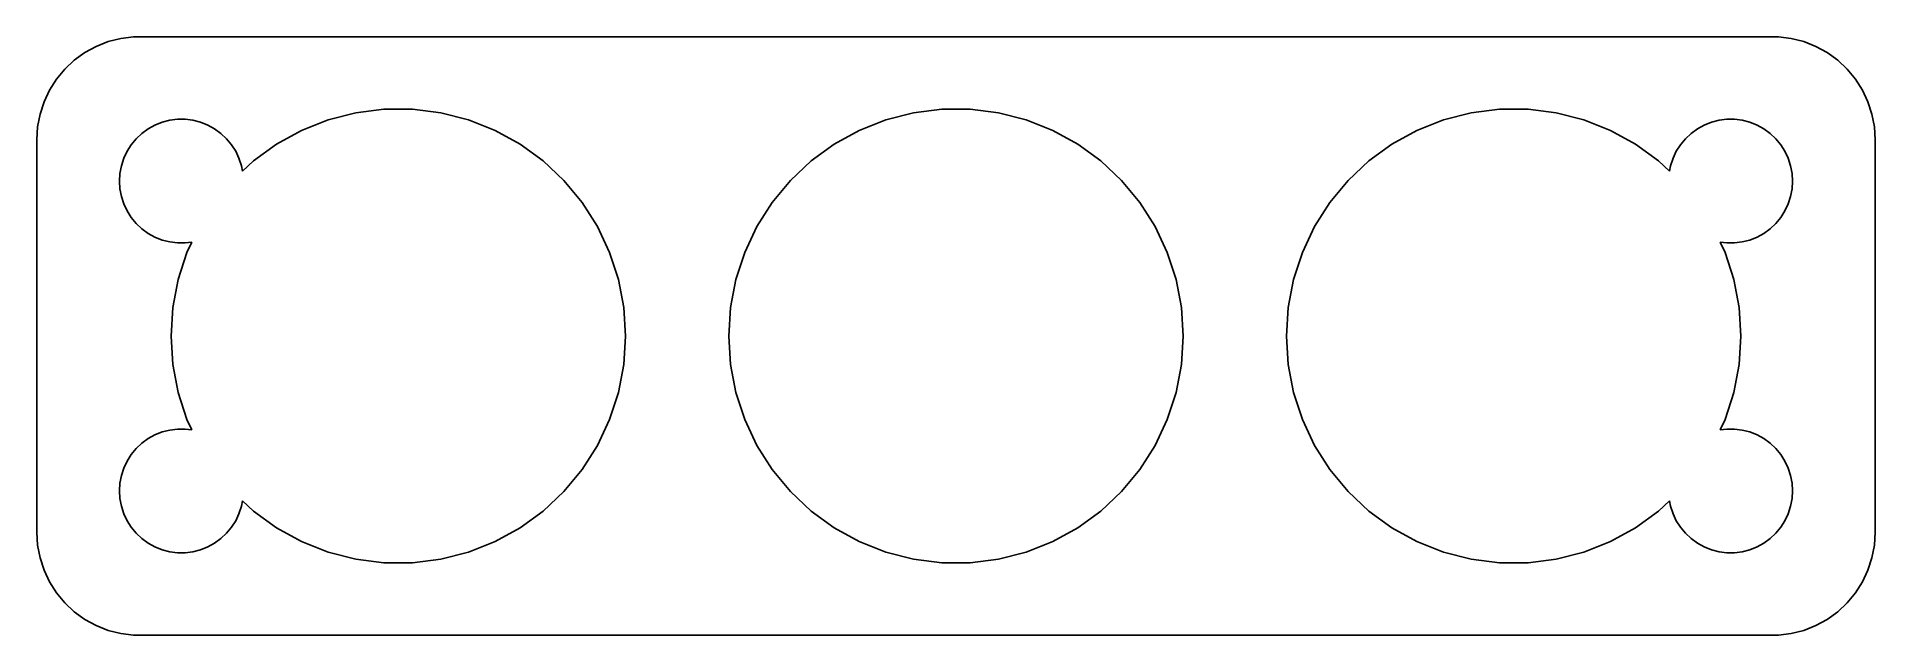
# Model space of a CAD drawing. Header units: metres. Extents: x -44.5 to 44.5, y 24.5 to 53.5.
import ezdxf

# ---------------------------------------------------------------- set-up
doc = ezdxf.new("R2010")
doc.units = ezdxf.units.M

msp = doc.modelspace()

# ---------------------------------------------------------------- linework, layer by layer
for p, q in [((-40.4369, 53.4114), (-41.0451, 53.2553)), ((-39.8139, 53.4901), (-40.4369, 53.4114)), ((39.8139, 53.4901), (-39.8139, 53.4901)), ((40.4369, 53.4114), (39.8139, 53.4901)), ((41.0451, 53.2553), (40.4369, 53.4114)), ((-42.1791, 52.7216), (-42.6871, 52.3526)), ((-41.6289, 53.0241), (-42.1791, 52.7216)), ((-41.0451, 53.2553), (-41.6289, 53.0241)), ((41.6289, 53.0241), (41.0451, 53.2553)), ((42.1791, 52.7216), (41.6289, 53.0241)), ((42.6871, 52.3526), (42.1791, 52.7216)), ((-43.1448, 51.9227), (-43.5451, 51.4389)), ((-42.6871, 52.3526), (-43.1448, 51.9227)), ((43.1448, 51.9227), (42.6871, 52.3526)), ((43.5451, 51.4389), (43.1448, 51.9227)), ((-43.8815, 50.9088), (-44.1489, 50.3406)), ((-43.5451, 51.4389), (-43.8815, 50.9088)), ((43.8815, 50.9088), (43.5451, 51.4389)), ((44.1489, 50.3406), (43.8815, 50.9088)), ((-44.1489, 50.3406), (-44.3429, 49.7434)), ((-29.0612, 49.8051), (-27.6907, 49.9783)), ((-27.6907, 49.9783), (-26.3093, 49.9783)), ((-26.3093, 49.9783), (-24.9388, 49.8051)), ((-2.06119, 49.8051), (-0.69069, 49.9783)), ((-0.69069, 49.9783), (0.69069, 49.9783)), ((0.69069, 49.9783), (2.06119, 49.8051)), ((24.9388, 49.8051), (26.3093, 49.9783)), ((26.3093, 49.9783), (27.6907, 49.9783)), ((27.6907, 49.9783), (29.0612, 49.8051)), ((44.3429, 49.7434), (44.1489, 50.3406)), ((-44.4606, 49.1267), (-44.5, 48.5)), ((-44.3429, 49.7434), (-44.4606, 49.1267)), ((-39.4123, 48.8115), (-39.1075, 49.033)), ((-39.1075, 49.033), (-38.7773, 49.2145)), ((-38.7773, 49.2145), (-38.427, 49.3532)), ((-38.427, 49.3532), (-38.0621, 49.4469)), ((-38.0621, 49.4469), (-37.6884, 49.4941)), ((-37.6884, 49.4941), (-37.3116, 49.4941)), ((-37.3116, 49.4941), (-36.9379, 49.4469)), ((-36.9379, 49.4469), (-36.5729, 49.3532)), ((-36.5729, 49.3532), (-36.2227, 49.2145)), ((-36.2227, 49.2145), (-35.8925, 49.033)), ((-35.8925, 49.033), (-35.5877, 48.8115)), ((-32.8941, 48.2876), (-31.6836, 48.9531)), ((-31.6836, 48.9531), (-30.3992, 49.4616)), ((-30.3992, 49.4616), (-29.0612, 49.8051)), ((-24.9388, 49.8051), (-23.6008, 49.4616)), ((-23.6008, 49.4616), (-22.3164, 48.9531)), ((-22.3164, 48.9531), (-21.1059, 48.2876)), ((-5.89409, 48.2876), (-4.68356, 48.9531)), ((-4.68356, 48.9531), (-3.39919, 49.4616)), ((-3.39919, 49.4616), (-2.06119, 49.8051)), ((2.06119, 49.8051), (3.39919, 49.4616)), ((3.39919, 49.4616), (4.68356, 48.9531)), ((4.68356, 48.9531), (5.89409, 48.2876)), ((21.1059, 48.2876), (22.3164, 48.9531)), ((22.3164, 48.9531), (23.6008, 49.4616)), ((23.6008, 49.4616), (24.9388, 49.8051)), ((29.0612, 49.8051), (30.3992, 49.4616)), ((30.3992, 49.4616), (31.6836, 48.9531)), ((31.6836, 48.9531), (32.8941, 48.2876)), ((35.5877, 48.8115), (35.8925, 49.033)), ((35.8925, 49.033), (36.2227, 49.2145)), ((36.2227, 49.2145), (36.5729, 49.3532)), ((36.5729, 49.3532), (36.9379, 49.4469)), ((36.9379, 49.4469), (37.3116, 49.4941)), ((37.3116, 49.4941), (37.6884, 49.4941)), ((37.6884, 49.4941), (38.0621, 49.4469)), ((38.0621, 49.4469), (38.427, 49.3532)), ((38.427, 49.3532), (38.7773, 49.2145)), ((38.7773, 49.2145), (39.1075, 49.033)), ((39.1075, 49.033), (39.4123, 48.8115)), ((44.4606, 49.1267), (44.3429, 49.7434)), ((44.5, 48.5), (44.4606, 49.1267)), ((-44.5, 48.5), (-44.5, 29.5)), ((-40.1289, 47.9453), (-39.927, 48.2634)), ((-39.927, 48.2634), (-39.6869, 48.5536)), ((-39.6869, 48.5536), (-39.4123, 48.8115)), ((-35.5877, 48.8115), (-35.3131, 48.5536)), ((-35.3131, 48.5536), (-35.0729, 48.2634)), ((-35.0729, 48.2634), (-34.8711, 47.9453)), ((-34.0117, 47.4756), (-32.8941, 48.2876)), ((-21.1059, 48.2876), (-19.9883, 47.4756)), ((-7.01166, 47.4756), (-5.89409, 48.2876)), ((5.89409, 48.2876), (7.01166, 47.4756)), ((19.9883, 47.4756), (21.1059, 48.2876)), ((32.8941, 48.2876), (34.0117, 47.4756)), ((34.8711, 47.9453), (35.0729, 48.2634)), ((35.0729, 48.2634), (35.3131, 48.5536)), ((35.3131, 48.5536), (35.5877, 48.8115)), ((39.4123, 48.8115), (39.6869, 48.5536)), ((39.6869, 48.5536), (39.927, 48.2634)), ((39.927, 48.2634), (40.1289, 47.9453)), ((44.5, 29.5), (44.5, 48.5)), ((-40.4763, 46.876), (-40.4057, 47.2461)), ((-40.4057, 47.2461), (-40.2893, 47.6044)), ((-40.2893, 47.6044), (-40.1289, 47.9453)), ((-34.8711, 47.9453), (-34.7107, 47.6044)), ((-34.7107, 47.6044), (-34.5942, 47.2461)), ((-34.5942, 47.2461), (-34.5429, 46.9768)), ((-34.5429, 46.9768), (-34.0117, 47.4756)), ((-19.9883, 47.4756), (-18.9813, 46.53)), ((-8.01865, 46.53), (-7.01166, 47.4756)), ((7.01166, 47.4756), (8.01865, 46.53)), ((18.9813, 46.53), (19.9883, 47.4756)), ((34.0117, 47.4756), (34.5429, 46.9768)), ((34.5429, 46.9768), (34.5942, 47.2461)), ((34.5942, 47.2461), (34.7107, 47.6044)), ((34.7107, 47.6044), (34.8711, 47.9453)), ((40.1289, 47.9453), (40.2893, 47.6044)), ((40.2893, 47.6044), (40.4057, 47.2461)), ((40.4057, 47.2461), (40.4763, 46.876)), ((-40.5, 46.5), (-40.4763, 46.876)), ((-40.4763, 46.124), (-40.5, 46.5)), ((-18.9813, 46.53), (-18.1008, 45.4656)), ((-8.89919, 45.4656), (-8.01865, 46.53)), ((8.01865, 46.53), (8.89919, 45.4656)), ((18.1008, 45.4656), (18.9813, 46.53)), ((40.4763, 46.876), (40.5, 46.5)), ((40.5, 46.5), (40.4763, 46.124)), ((-40.4057, 45.7539), (-40.4763, 46.124)), ((-40.2893, 45.3956), (-40.4057, 45.7539)), ((-40.1289, 45.0547), (-40.2893, 45.3956)), ((-18.1008, 45.4656), (-17.3606, 44.2993)), ((-9.63936, 44.2993), (-8.89919, 45.4656)), ((8.89919, 45.4656), (9.63936, 44.2993)), ((17.3606, 44.2993), (18.1008, 45.4656)), ((40.2893, 45.3956), (40.1289, 45.0547)), ((40.4057, 45.7539), (40.2893, 45.3956)), ((40.4763, 46.124), (40.4057, 45.7539)), ((-39.927, 44.7366), (-40.1289, 45.0547)), ((-39.6869, 44.4464), (-39.927, 44.7366)), ((39.927, 44.7366), (39.6869, 44.4464)), ((40.1289, 45.0547), (39.927, 44.7366)), ((-39.4123, 44.1884), (-39.6869, 44.4464)), ((-39.1075, 43.967), (-39.4123, 44.1884)), ((-38.7773, 43.7855), (-39.1075, 43.967)), ((-38.427, 43.6468), (-38.7773, 43.7855)), ((-38.0621, 43.5531), (-38.427, 43.6468)), ((-17.3606, 44.2993), (-16.7724, 43.0494)), ((-10.2275, 43.0494), (-9.63936, 44.2993)), ((9.63936, 44.2993), (10.2275, 43.0494)), ((16.7724, 43.0494), (17.3606, 44.2993)), ((38.427, 43.6468), (38.0621, 43.5531)), ((38.7773, 43.7855), (38.427, 43.6468)), ((39.1075, 43.967), (38.7773, 43.7855)), ((39.4123, 44.1884), (39.1075, 43.967)), ((39.6869, 44.4464), (39.4123, 44.1884)), ((-37.6884, 43.5059), (-38.0621, 43.5531)), ((-37.3116, 43.5059), (-37.6884, 43.5059)), ((-37.6544, 41.7356), (-37.2275, 43.0494)), ((-36.9938, 43.5461), (-37.3116, 43.5059)), ((-37.2275, 43.0494), (-36.9938, 43.5461)), ((-16.7724, 43.0494), (-16.3456, 41.7356)), ((-10.6544, 41.7356), (-10.2275, 43.0494)), ((10.2275, 43.0494), (10.6544, 41.7356)), ((16.3456, 41.7356), (16.7724, 43.0494)), ((37.3116, 43.5059), (36.9938, 43.5461)), ((36.9938, 43.5461), (37.2275, 43.0494)), ((37.2275, 43.0494), (37.6544, 41.7356)), ((37.6884, 43.5059), (37.3116, 43.5059)), ((38.0621, 43.5531), (37.6884, 43.5059)), ((-37.9133, 40.3787), (-37.6544, 41.7356)), ((-16.3456, 41.7356), (-16.0867, 40.3787)), ((-10.9133, 40.3787), (-10.6544, 41.7356)), ((10.6544, 41.7356), (10.9133, 40.3787)), ((16.0867, 40.3787), (16.3456, 41.7356)), ((37.6544, 41.7356), (37.9133, 40.3787)), ((-38, 39), (-37.9133, 40.3787)), ((-16.0867, 40.3787), (-16, 39)), ((-11, 39), (-10.9133, 40.3787)), ((10.9133, 40.3787), (11, 39)), ((16, 39), (16.0867, 40.3787)), ((37.9133, 40.3787), (38, 39)), ((-37.9133, 37.6213), (-38, 39)), ((-16, 39), (-16.0867, 37.6213)), ((-10.9133, 37.6213), (-11, 39)), ((11, 39), (10.9133, 37.6213)), ((16.0867, 37.6213), (16, 39)), ((38, 39), (37.9133, 37.6213)), ((-37.6544, 36.2644), (-37.9133, 37.6213)), ((-16.0867, 37.6213), (-16.3456, 36.2644)), ((-10.6544, 36.2644), (-10.9133, 37.6213)), ((10.9133, 37.6213), (10.6544, 36.2644)), ((16.3456, 36.2644), (16.0867, 37.6213)), ((37.9133, 37.6213), (37.6544, 36.2644)), ((-37.2275, 34.9506), (-37.6544, 36.2644)), ((-16.3456, 36.2644), (-16.7724, 34.9506)), ((-10.2275, 34.9506), (-10.6544, 36.2644)), ((10.6544, 36.2644), (10.2275, 34.9506)), ((16.7724, 34.9506), (16.3456, 36.2644)), ((37.6544, 36.2644), (37.2275, 34.9506)), ((-36.9938, 34.4539), (-37.2275, 34.9506)), ((-16.7724, 34.9506), (-17.3606, 33.7007)), ((-9.63936, 33.7007), (-10.2275, 34.9506)), ((10.2275, 34.9506), (9.63936, 33.7007)), ((17.3606, 33.7007), (16.7724, 34.9506)), ((37.2275, 34.9506), (36.9938, 34.4539)), ((-39.4123, 33.8116), (-39.1075, 34.033)), ((-39.1075, 34.033), (-38.7773, 34.2145)), ((-38.7773, 34.2145), (-38.427, 34.3532)), ((-38.427, 34.3532), (-38.0621, 34.4469)), ((-38.0621, 34.4469), (-37.6884, 34.4941)), ((-37.6884, 34.4941), (-37.3116, 34.4941)), ((-37.3116, 34.4941), (-36.9938, 34.4539)), ((36.9938, 34.4539), (37.3116, 34.4941)), ((37.3116, 34.4941), (37.6884, 34.4941)), ((37.6884, 34.4941), (38.0621, 34.4469)), ((38.0621, 34.4469), (38.427, 34.3532)), ((38.427, 34.3532), (38.7773, 34.2145)), ((38.7773, 34.2145), (39.1075, 34.033)), ((39.1075, 34.033), (39.4123, 33.8116)), ((-40.2893, 32.6044), (-40.1289, 32.9453)), ((-40.1289, 32.9453), (-39.927, 33.2634)), ((-39.927, 33.2634), (-39.6869, 33.5536)), ((-39.6869, 33.5536), (-39.4123, 33.8116)), ((-17.3606, 33.7007), (-18.1008, 32.5344)), ((-8.89919, 32.5344), (-9.63936, 33.7007)), ((9.63936, 33.7007), (8.89919, 32.5344)), ((18.1008, 32.5344), (17.3606, 33.7007)), ((39.4123, 33.8116), (39.6869, 33.5536)), ((39.6869, 33.5536), (39.927, 33.2634)), ((39.927, 33.2634), (40.1289, 32.9453)), ((40.1289, 32.9453), (40.2893, 32.6044)), ((-40.4763, 31.876), (-40.4057, 32.2461)), ((-40.4057, 32.2461), (-40.2893, 32.6044)), ((-18.1008, 32.5344), (-18.9813, 31.47)), ((-8.01865, 31.47), (-8.89919, 32.5344)), ((8.89919, 32.5344), (8.01865, 31.47)), ((18.9813, 31.47), (18.1008, 32.5344)), ((40.2893, 32.6044), (40.4057, 32.2461)), ((40.4057, 32.2461), (40.4763, 31.876)), ((-40.5, 31.5), (-40.4763, 31.876)), ((-40.4763, 31.124), (-40.5, 31.5)), ((-18.9813, 31.47), (-19.9883, 30.5244)), ((-7.01166, 30.5244), (-8.01865, 31.47)), ((8.01865, 31.47), (7.01166, 30.5244)), ((19.9883, 30.5244), (18.9813, 31.47)), ((40.4763, 31.876), (40.5, 31.5)), ((40.5, 31.5), (40.4763, 31.124)), ((-40.4057, 30.7539), (-40.4763, 31.124)), ((-40.2893, 30.3956), (-40.4057, 30.7539)), ((-40.1289, 30.0547), (-40.2893, 30.3956)), ((-34.7107, 30.3956), (-34.8711, 30.0547)), ((-34.5942, 30.7539), (-34.7107, 30.3956)), ((-34.5429, 31.0232), (-34.5942, 30.7539)), ((-34.0117, 30.5244), (-34.5429, 31.0232)), ((-32.8941, 29.7124), (-34.0117, 30.5244)), ((-19.9883, 30.5244), (-21.1059, 29.7124)), ((-5.89409, 29.7124), (-7.01166, 30.5244)), ((7.01166, 30.5244), (5.89409, 29.7124)), ((21.1059, 29.7124), (19.9883, 30.5244)), ((34.0117, 30.5244), (32.8941, 29.7124)), ((34.5429, 31.0232), (34.0117, 30.5244)), ((34.5942, 30.7539), (34.5429, 31.0232)), ((34.7107, 30.3956), (34.5942, 30.7539)), ((34.8711, 30.0547), (34.7107, 30.3956)), ((40.2893, 30.3956), (40.1289, 30.0547)), ((40.4057, 30.7539), (40.2893, 30.3956)), ((40.4763, 31.124), (40.4057, 30.7539)), ((-44.5, 29.5), (-44.4606, 28.8733)), ((-39.927, 29.7366), (-40.1289, 30.0547)), ((-39.6869, 29.4464), (-39.927, 29.7366)), ((-39.4123, 29.1885), (-39.6869, 29.4464)), ((-35.3131, 29.4464), (-35.5877, 29.1885)), ((-35.0729, 29.7366), (-35.3131, 29.4464)), ((-34.8711, 30.0547), (-35.0729, 29.7366)), ((-31.6836, 29.0469), (-32.8941, 29.7124)), ((-21.1059, 29.7124), (-22.3164, 29.0469)), ((-4.68356, 29.0469), (-5.89409, 29.7124)), ((5.89409, 29.7124), (4.68356, 29.0469)), ((22.3164, 29.0469), (21.1059, 29.7124)), ((32.8941, 29.7124), (31.6836, 29.0469)), ((35.0729, 29.7366), (34.8711, 30.0547)), ((35.3131, 29.4464), (35.0729, 29.7366)), ((35.5877, 29.1885), (35.3131, 29.4464)), ((39.6869, 29.4464), (39.4123, 29.1885)), ((39.927, 29.7366), (39.6869, 29.4464)), ((40.1289, 30.0547), (39.927, 29.7366)), ((44.4606, 28.8733), (44.5, 29.5)), ((-44.4606, 28.8733), (-44.3429, 28.2566)), ((-39.1075, 28.967), (-39.4123, 29.1885)), ((-38.7773, 28.7855), (-39.1075, 28.967)), ((-38.427, 28.6468), (-38.7773, 28.7855)), ((-38.0621, 28.5531), (-38.427, 28.6468)), ((-37.6884, 28.5059), (-38.0621, 28.5531)), ((-37.3116, 28.5059), (-37.6884, 28.5059)), ((-36.9379, 28.5531), (-37.3116, 28.5059)), ((-36.5729, 28.6468), (-36.9379, 28.5531)), ((-36.2227, 28.7855), (-36.5729, 28.6468)), ((-35.8925, 28.967), (-36.2227, 28.7855)), ((-35.5877, 29.1885), (-35.8925, 28.967)), ((-30.3992, 28.5384), (-31.6836, 29.0469)), ((-29.0612, 28.1949), (-30.3992, 28.5384)), ((-23.6008, 28.5384), (-24.9388, 28.1949)), ((-22.3164, 29.0469), (-23.6008, 28.5384)), ((-3.39919, 28.5384), (-4.68356, 29.0469)), ((-2.06119, 28.1949), (-3.39919, 28.5384)), ((3.39919, 28.5384), (2.06119, 28.1949)), ((4.68356, 29.0469), (3.39919, 28.5384)), ((23.6008, 28.5384), (22.3164, 29.0469)), ((24.9388, 28.1949), (23.6008, 28.5384)), ((30.3992, 28.5384), (29.0612, 28.1949)), ((31.6836, 29.0469), (30.3992, 28.5384)), ((35.8925, 28.967), (35.5877, 29.1885)), ((36.2227, 28.7855), (35.8925, 28.967)), ((36.5729, 28.6468), (36.2227, 28.7855)), ((36.9379, 28.5531), (36.5729, 28.6468)), ((37.3116, 28.5059), (36.9379, 28.5531)), ((37.6884, 28.5059), (37.3116, 28.5059)), ((38.0621, 28.5531), (37.6884, 28.5059)), ((38.427, 28.6468), (38.0621, 28.5531)), ((38.7773, 28.7855), (38.427, 28.6468)), ((39.1075, 28.967), (38.7773, 28.7855)), ((39.4123, 29.1885), (39.1075, 28.967)), ((44.3429, 28.2566), (44.4606, 28.8733)), ((-44.3429, 28.2566), (-44.1489, 27.6594)), ((-44.1489, 27.6594), (-43.8815, 27.0912)), ((-27.6907, 28.0217), (-29.0612, 28.1949)), ((-26.3093, 28.0217), (-27.6907, 28.0217)), ((-24.9388, 28.1949), (-26.3093, 28.0217)), ((-0.69069, 28.0217), (-2.06119, 28.1949)), ((0.69069, 28.0217), (-0.69069, 28.0217)), ((2.06119, 28.1949), (0.69069, 28.0217)), ((26.3093, 28.0217), (24.9388, 28.1949)), ((27.6907, 28.0217), (26.3093, 28.0217)), ((29.0612, 28.1949), (27.6907, 28.0217)), ((43.8815, 27.0912), (44.1489, 27.6594)), ((44.1489, 27.6594), (44.3429, 28.2566)), ((-43.8815, 27.0912), (-43.5451, 26.5611)), ((43.5451, 26.5611), (43.8815, 27.0912)), ((-43.5451, 26.5611), (-43.1448, 26.0773)), ((-43.1448, 26.0773), (-42.6871, 25.6474)), ((42.6871, 25.6474), (43.1448, 26.0773)), ((43.1448, 26.0773), (43.5451, 26.5611)), ((-42.6871, 25.6474), (-42.1791, 25.2784)), ((-42.1791, 25.2784), (-41.6289, 24.9759)), ((-41.6289, 24.9759), (-41.0451, 24.7447)), ((41.0451, 24.7447), (41.6289, 24.9759)), ((41.6289, 24.9759), (42.1791, 25.2784)), ((42.1791, 25.2784), (42.6871, 25.6474)), ((-41.0451, 24.7447), (-40.4369, 24.5886)), ((-40.4369, 24.5886), (-39.8139, 24.5099)), ((-39.8139, 24.5099), (39.8139, 24.5099)), ((39.8139, 24.5099), (40.4369, 24.5886)), ((40.4369, 24.5886), (41.0451, 24.7447))]:
    msp.add_line(p, q)

doc.saveas('drawing.dxf')
